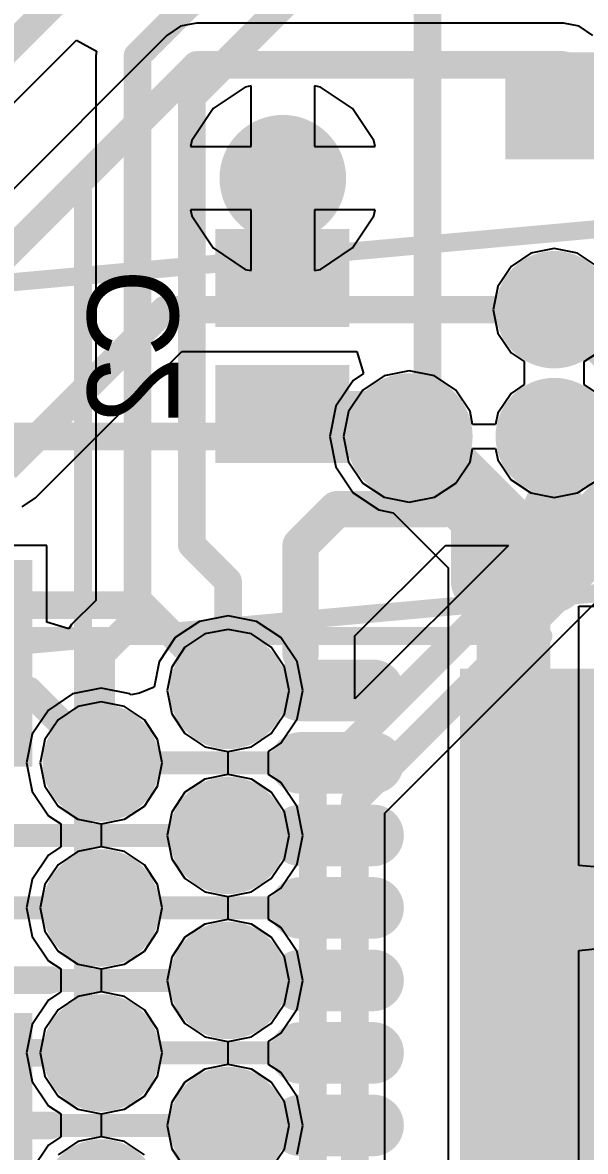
# Model space of a CAD drawing. Header units: millimetres. Extents: x 6 to 417, y 41 to 311.
# Drawn here: x 99.67 to 102.77, y 97.16 to 103.38 of the extents above; entities that cross this region are included whole.
import ezdxf

# ---------------------------------------------------------------- set-up
doc = ezdxf.new("R2010")
doc.units = ezdxf.units.MM
for name, color, linetype in [('BottomLayer', 5, 'Continuous'), ('BottomOverlay', 54, 'Continuous'), ('BottomPaste', 16, 'Continuous'), ('BottomSolder', 6, 'Continuous'), ('DrillDrawing', 1, 'Continuous'), ('KeepOutLayer', 6, 'Continuous'), ('Mechanical4', 56, 'Continuous'), ('MidLayer1', 16, 'Continuous'), ('MidLayer2', 76, 'Continuous'), ('MultiLayer', 9, 'Continuous'), ('TopLayer', 1, 'Continuous')]:
    doc.layers.add(name, color=color, linetype=linetype)

msp = doc.modelspace()

# ---------------------------------------------------------------- linework, layer by layer
at = {"layer": 'BottomLayer'}
for p, q in [((99.2306, 102.5545), (99.9627, 103.2865)), ((99.9627, 103.2865), (100.0747, 103.2266)), ((100.0747, 103.2266), (100.0694, 103.2)), ((100.0694, 103.2), (100.0694, 100.1955)), ((99.8, 100.5), (97.7, 100.5)), ((99.8, 100.0769), (99.8, 100.5)), ((100.0694, 100.1955), (99.9369, 100.0631)), ((99.9215, 100.04), (99.8, 100.0769)), ((99.9369, 100.0631), (99.9215, 100.04))]:
    msp.add_line(p, q, dxfattribs=at)
for points, const_width in [([(99, 102.65), (102.25, 105.9)], 0.1524), ([(100.3, 103.2), (102.55, 105.45)], 0.1524), ([(100.6, 102.975), (102.75, 105.125)], 0.1524), ([(101.9, 101.2), (101.9, 103.5)], 0.1524), ([(100.3, 100.1), (100.3, 103.2)], 0.1524), ([(100.6, 100.502), (100.6, 102.975)], 0.1524), ([(102.6, 102.925), (103.4, 102.925)], 0.1524), ([(101.1, 101.975), (101.102, 102.525)], 0.1524), ([(102.6, 101.8), (103, 101.4)], 0.127), ([(101.1, 101.225), (101.575, 101.225)], 0.254), ([(101.575, 101.225), (101.7, 101.1)], 0.254), ([(101.8, 101.1), (101.9, 101.2)], 0.1524), ([(101.775, 101.1), (102.2, 100.675)], 0.1524), ([(102.6, 100.6), (102.6, 101.1)], 0.127), ([(102.2, 100.3), (102.2, 100.7)], 0.2), ([(102.6, 100.3), (102.6, 100.7)], 0.2), ([(102.2, 100.5), (102.2, 100.675)], 0.127), ([(100.6, 100.502), (100.8, 100.302)], 0.1524), ([(100.8, 99.7), (100.8, 100.302)], 0.1524), ([(100.1, 99.9), (100.3, 100.1)], 0.1524), ([(100.1, 99.3), (100.1, 99.9)], 0.1524), ([(100.8, 99.7), (101.4, 99.7)], 0.127), ([(101.6, 99.7), (101.2, 99.7)], 0.2), ([(101.6, 99.3), (101.2, 99.3)], 0.2), ([(100.1, 99.3), (101.4, 99.3)], 0.127), ([(99.55, 98.9), (100.8, 98.9)], 0.127), ([(100.8, 98.9), (101.4, 98.9)], 0.127), ([(101.6, 98.9), (101.2, 98.9)], 0.2), ([(101.6, 98.5), (101.2, 98.5)], 0.2), ([(99.6, 98.5), (100.1, 98.5)], 0.127), ([(100.1, 98.5), (101.4, 98.5)], 0.127), ([(100.8, 98.1), (101.4, 98.1)], 0.127), ([(101.6, 98.1), (101.2, 98.1)], 0.2), ([(101.6, 97.7), (101.2, 97.7)], 0.2), ([(100.1, 97.7), (101.4, 97.7)], 0.127), ([(101.6, 97.3), (101.2, 97.3)], 0.2), ([(100.8, 97.3), (101.4, 97.3)], 0.127)]:
    msp.add_lwpolyline(points, dxfattribs=dict(at, const_width=const_width))
for points, const_width in [([(100.2619, 103.2, 1), (100.3381, 103.2, 1)], 0.0762), ([(100.2619, 103.2, 1), (100.3381, 103.2, 1)], 0.0762), ([(100.5619, 102.975, 1), (100.6381, 102.975, 1)], 0.0762), ([(100.5619, 102.975, 1), (100.6381, 102.975, 1)], 0.0762), ([(102.5619, 102.925, 1), (102.6381, 102.925, 1)], 0.0762), ([(100.9623, 102.525, 1), (101.2417, 102.525, 1)], 0.2794), ([(101.0639, 102.525, 1), (101.1401, 102.525, 1)], 0.0762), ([(101.0619, 101.975, 1), (101.1381, 101.975, 1)], 0.0762), ([(102.473, 101.8, 1), (102.727, 101.8, 1)], 0.254), ([(102.5682, 101.8, 1), (102.6317, 101.8, 1)], 0.0635), ([(101.6603, 101.1, 1), (101.9397, 101.1, 1)], 0.2794), ([(101.0365, 101.225, 1), (101.1635, 101.225, 1)], 0.127), ([(101.5115, 101.225, 1), (101.6385, 101.225, 1)], 0.127), ([(101.5115, 101.225, 1), (101.6385, 101.225, 1)], 0.127), ([(102.473, 101.1, 1), (102.727, 101.1, 1)], 0.254), ([(101.8619, 101.2, 1), (101.9381, 101.2, 1)], 0.0762), ([(101.8619, 101.2, 1), (101.9381, 101.2, 1)], 0.0762), ([(101.6365, 101.1, 1), (101.7635, 101.1, 1)], 0.127), ([(101.7369, 101.1, 1), (101.8131, 101.1, 1)], 0.0762), ([(101.7619, 101.1, 1), (101.8381, 101.1, 1)], 0.0762), ([(102.5682, 101.1, 1), (102.6317, 101.1, 1)], 0.0635), ([(102.15, 100.7, 1), (102.25, 100.7, 1)], 0.1), ([(102.55, 100.7, 1), (102.65, 100.7, 1)], 0.1), ([(102.1619, 100.675, 1), (102.2381, 100.675, 1)], 0.0762), ([(102.1682, 100.675, 1), (102.2317, 100.675, 1)], 0.0635), ([(102.5682, 100.6, 1), (102.6317, 100.6, 1)], 0.0635), ([(100.5619, 100.502, 1), (100.6381, 100.502, 1)], 0.0762), ([(100.5619, 100.502, 1), (100.6381, 100.502, 1)], 0.0762), ([(102.1682, 100.5, 1), (102.2317, 100.5, 1)], 0.0635), ([(102.15, 100.3, 1), (102.25, 100.3, 1)], 0.1), ([(102.55, 100.3, 1), (102.65, 100.3, 1)], 0.1), ([(100.7619, 100.302, 1), (100.8381, 100.302, 1)], 0.0762), ([(100.7619, 100.302, 1), (100.8381, 100.302, 1)], 0.0762), ([(100.2619, 100.1, 1), (100.3381, 100.1, 1)], 0.0762), ([(100.2619, 100.1, 1), (100.3381, 100.1, 1)], 0.0762), ([(100.0619, 99.9, 1), (100.1381, 99.9, 1)], 0.0762), ([(100.0619, 99.9, 1), (100.1381, 99.9, 1)], 0.0762), ([(100.673, 99.7, 1), (100.927, 99.7, 1)], 0.254), ([(100.7619, 99.7, 1), (100.8381, 99.7, 1)], 0.0762), ([(100.7682, 99.7, 1), (100.8317, 99.7, 1)], 0.0635), ([(101.15, 99.7, 1), (101.25, 99.7, 1)], 0.1), ([(101.3682, 99.7, 1), (101.4317, 99.7, 1)], 0.0635), ([(101.55, 99.7, 1), (101.65, 99.7, 1)], 0.1), ([(99.973, 99.3, 1), (100.227, 99.3, 1)], 0.254), ([(101.15, 99.3, 1), (101.25, 99.3, 1)], 0.1), ([(101.55, 99.3, 1), (101.65, 99.3, 1)], 0.1), ([(100.0619, 99.3, 1), (100.1381, 99.3, 1)], 0.0762), ([(100.0683, 99.3, 1), (100.1318, 99.3, 1)], 0.0635), ([(101.3682, 99.3, 1), (101.4317, 99.3, 1)], 0.0635), ([(100.673, 98.9, 1), (100.927, 98.9, 1)], 0.254), ([(100.7682, 98.9, 1), (100.8317, 98.9, 1)], 0.0635), ([(100.7682, 98.9, 1), (100.8317, 98.9, 1)], 0.0635), ([(101.15, 98.9, 1), (101.25, 98.9, 1)], 0.1), ([(101.3682, 98.9, 1), (101.4317, 98.9, 1)], 0.0635), ([(101.55, 98.9, 1), (101.65, 98.9, 1)], 0.1), ([(99.973, 98.5, 1), (100.227, 98.5, 1)], 0.254), ([(101.15, 98.5, 1), (101.25, 98.5, 1)], 0.1), ([(101.55, 98.5, 1), (101.65, 98.5, 1)], 0.1), ([(100.0683, 98.5, 1), (100.1318, 98.5, 1)], 0.0635), ([(100.0683, 98.5, 1), (100.1318, 98.5, 1)], 0.0635), ([(101.3682, 98.5, 1), (101.4317, 98.5, 1)], 0.0635), ([(100.673, 98.1, 1), (100.927, 98.1, 1)], 0.254), ([(100.7682, 98.1, 1), (100.8317, 98.1, 1)], 0.0635), ([(101.15, 98.1, 1), (101.25, 98.1, 1)], 0.1), ([(101.3682, 98.1, 1), (101.4317, 98.1, 1)], 0.0635), ([(101.55, 98.1, 1), (101.65, 98.1, 1)], 0.1), ([(99.973, 97.7, 1), (100.227, 97.7, 1)], 0.254), ([(101.15, 97.7, 1), (101.25, 97.7, 1)], 0.1), ([(101.55, 97.7, 1), (101.65, 97.7, 1)], 0.1), ([(100.0683, 97.7, 1), (100.1318, 97.7, 1)], 0.0635), ([(101.3682, 97.7, 1), (101.4317, 97.7, 1)], 0.0635), ([(100.673, 97.3, 1), (100.927, 97.3, 1)], 0.254), ([(101.15, 97.3, 1), (101.25, 97.3, 1)], 0.1), ([(101.55, 97.3, 1), (101.65, 97.3, 1)], 0.1), ([(100.7682, 97.3, 1), (100.8317, 97.3, 1)], 0.0635), ([(101.3682, 97.3, 1), (101.4317, 97.3, 1)], 0.0635)]:
    msp.add_lwpolyline(points, format="xyb", close=True, dxfattribs=dict(at, const_width=const_width))
for points in [[(102.8, 102.7), (102.8, 103.15), (102.4, 102.7), (102.4, 103.15)], [(100.8, 102.175), (100.8, 101.775), (101.4, 102.175), (101.4, 101.775)], [(100.8, 101.425), (100.8, 101.025), (101.4, 101.425), (101.4, 101.025)], [(102.15, 99.75), (102.15, 95.25), (106.65, 99.75), (106.65, 95.25)]]:
    msp.add_solid(points, dxfattribs=at)
at = {"layer": 'BottomOverlay', "const_width": 0.2}
for points in [[(101.2, 100.5), (101.4, 100.7)], [(101.4, 100.7), (102, 100.7)], [(101.2, 99.9), (101.2, 100.5)]]:
    msp.add_lwpolyline(points, dxfattribs=at)
at = {"layer": 'BottomOverlay', "const_width": 0.1}
for points in [[(101.35, 100.7, 1), (101.45, 100.7, 1)], [(101.35, 100.7, 1), (101.45, 100.7, 1)], [(101.95, 100.7, 1), (102.05, 100.7, 1)], [(101.15, 100.5, 1), (101.25, 100.5, 1)], [(101.15, 100.5, 1), (101.25, 100.5, 1)], [(101.15, 99.9, 1), (101.25, 99.9, 1)]]:
    msp.add_lwpolyline(points, format="xyb", close=True, dxfattribs=at)
at = {"layer": 'BottomPaste', "const_width": 0.1}
for points in [[(102.2, 100.3), (102.2, 100.7)], [(102.6, 100.3), (102.6, 100.7)], [(101.6, 99.7), (101.2, 99.7)], [(101.6, 99.3), (101.2, 99.3)], [(101.6, 98.9), (101.2, 98.9)], [(101.6, 98.5), (101.2, 98.5)], [(101.6, 98.1), (101.2, 98.1)], [(101.6, 97.7), (101.2, 97.7)], [(101.6, 97.3), (101.2, 97.3)]]:
    msp.add_lwpolyline(points, dxfattribs=at)
at = {"layer": 'BottomPaste', "const_width": 0.05}
for points in [[(102.175, 100.7, 1), (102.225, 100.7, 1)], [(102.575, 100.7, 1), (102.625, 100.7, 1)], [(102.175, 100.3, 1), (102.225, 100.3, 1)], [(102.575, 100.3, 1), (102.625, 100.3, 1)], [(101.175, 99.7, 1), (101.225, 99.7, 1)], [(101.575, 99.7, 1), (101.625, 99.7, 1)], [(101.175, 99.3, 1), (101.225, 99.3, 1)], [(101.575, 99.3, 1), (101.625, 99.3, 1)], [(101.175, 98.9, 1), (101.225, 98.9, 1)], [(101.575, 98.9, 1), (101.625, 98.9, 1)], [(101.175, 98.5, 1), (101.225, 98.5, 1)], [(101.575, 98.5, 1), (101.625, 98.5, 1)], [(101.175, 98.1, 1), (101.225, 98.1, 1)], [(101.575, 98.1, 1), (101.625, 98.1, 1)], [(101.175, 97.7, 1), (101.225, 97.7, 1)], [(101.575, 97.7, 1), (101.625, 97.7, 1)], [(101.175, 97.3, 1), (101.225, 97.3, 1)], [(101.575, 97.3, 1), (101.625, 97.3, 1)]]:
    msp.add_lwpolyline(points, format="xyb", close=True, dxfattribs=at)
at = {"layer": 'BottomPaste'}
for points in [[(102.75, 102.75), (102.75, 103.1), (102.45, 102.75), (102.45, 103.1)], [(100.85, 102.125), (100.85, 101.825), (101.35, 102.125), (101.35, 101.825)], [(100.85, 101.375), (100.85, 101.075), (101.35, 101.375), (101.35, 101.075)], [(102.2, 99.7), (102.2, 95.3), (106.6, 99.7), (106.6, 95.3)]]:
    msp.add_solid(points, dxfattribs=at)
at = {"layer": 'BottomSolder'}
for points, const_width in [([(100.9273, 102.525, 1), (101.2767, 102.525, 1)], 0.3494), ([(102.438, 101.8, 1), (102.762, 101.8, 1)], 0.324), ([(101.6253, 101.1, 1), (101.9747, 101.1, 1)], 0.3494), ([(102.438, 101.1, 1), (102.762, 101.1, 1)], 0.324), ([(102.115, 100.7, 1), (102.285, 100.7, 1)], 0.17), ([(102.515, 100.7, 1), (102.685, 100.7, 1)], 0.17), ([(102.115, 100.3, 1), (102.285, 100.3, 1)], 0.17), ([(102.515, 100.3, 1), (102.685, 100.3, 1)], 0.17), ([(100.638, 99.7, 1), (100.962, 99.7, 1)], 0.324), ([(101.115, 99.7, 1), (101.285, 99.7, 1)], 0.17), ([(101.515, 99.7, 1), (101.685, 99.7, 1)], 0.17), ([(99.938, 99.3, 1), (100.262, 99.3, 1)], 0.324), ([(101.115, 99.3, 1), (101.285, 99.3, 1)], 0.17), ([(101.515, 99.3, 1), (101.685, 99.3, 1)], 0.17), ([(100.638, 98.9, 1), (100.962, 98.9, 1)], 0.324), ([(101.115, 98.9, 1), (101.285, 98.9, 1)], 0.17), ([(101.515, 98.9, 1), (101.685, 98.9, 1)], 0.17), ([(99.938, 98.5, 1), (100.262, 98.5, 1)], 0.324), ([(101.115, 98.5, 1), (101.285, 98.5, 1)], 0.17), ([(101.515, 98.5, 1), (101.685, 98.5, 1)], 0.17), ([(100.638, 98.1, 1), (100.962, 98.1, 1)], 0.324), ([(101.115, 98.1, 1), (101.285, 98.1, 1)], 0.17), ([(101.515, 98.1, 1), (101.685, 98.1, 1)], 0.17), ([(99.938, 97.7, 1), (100.262, 97.7, 1)], 0.324), ([(101.115, 97.7, 1), (101.285, 97.7, 1)], 0.17), ([(101.515, 97.7, 1), (101.685, 97.7, 1)], 0.17), ([(100.638, 97.3, 1), (100.962, 97.3, 1)], 0.324), ([(101.115, 97.3, 1), (101.285, 97.3, 1)], 0.17), ([(101.515, 97.3, 1), (101.685, 97.3, 1)], 0.17), ([(99.938, 96.9, 1), (100.262, 96.9, 1)], 0.324)]:
    msp.add_lwpolyline(points, format="xyb", close=True, dxfattribs=dict(at, const_width=const_width))
at = {"layer": 'BottomSolder', "const_width": 0.34}
for points in [[(102.2, 100.3), (102.2, 100.7)], [(102.6, 100.3), (102.6, 100.7)], [(101.6, 99.7), (101.2, 99.7)], [(101.6, 99.3), (101.2, 99.3)], [(101.6, 98.9), (101.2, 98.9)], [(101.6, 98.5), (101.2, 98.5)], [(101.6, 98.1), (101.2, 98.1)], [(101.6, 97.7), (101.2, 97.7)], [(101.6, 97.3), (101.2, 97.3)]]:
    msp.add_lwpolyline(points, dxfattribs=at)
at = {"layer": 'BottomSolder'}
for points in [[(102.87, 102.63), (102.87, 103.22), (102.33, 102.63), (102.33, 103.22)], [(100.73, 102.245), (100.73, 101.705), (101.47, 102.245), (101.47, 101.705)], [(100.73, 101.495), (100.73, 100.955), (101.47, 101.495), (101.47, 100.955)], [(97.78, 100.42), (97.78, 99.28), (99.72, 100.42), (99.72, 99.28)], [(102.08, 99.82), (102.08, 95.18), (106.72, 99.82), (106.72, 95.18)], [(97.78, 97.92), (97.78, 96.78), (99.72, 97.92), (99.72, 96.78)]]:
    msp.add_solid(points, dxfattribs=at)
at = {"layer": 'DrillDrawing', "const_width": 0.1}
for points in [[(119.9857, 99, -39.996351), (119.9857, 101)], [(119.9819, 99, -39.98872), (119.9819, 101)]]:
    msp.add_lwpolyline(points, format="xyb", dxfattribs=at)
at = {"layer": 'DrillDrawing', "const_width": 0.1524}
for points in [[(101.0258, 102.525, 1), (101.1782, 102.525, 1)], [(102.5238, 101.8, 1), (102.6762, 101.8, 1)], [(101.7238, 101.1, 1), (101.8762, 101.1, 1)], [(102.5238, 101.1, 1), (102.6762, 101.1, 1)], [(100.7238, 99.7, 1), (100.8762, 99.7, 1)], [(100.0238, 99.3, 1), (100.1762, 99.3, 1)], [(100.7238, 98.9, 1), (100.8762, 98.9, 1)], [(100.0238, 98.5, 1), (100.1762, 98.5, 1)], [(100.7238, 98.1, 1), (100.8762, 98.1, 1)], [(100.0238, 97.7, 1), (100.1762, 97.7, 1)], [(100.7238, 97.3, 1), (100.8762, 97.3, 1)]]:
    msp.add_lwpolyline(points, format="xyb", close=True, dxfattribs=at)
at = {"layer": 'KeepOutLayer', "const_width": 0.1}
msp.add_lwpolyline([(119.9857, 99, -39.996351), (119.9857, 101)], format="xyb", dxfattribs=at)
at = {"layer": 'Mechanical4', "const_width": 0.1}
for points in [[(100, 100), (100, 102.54)], [(94.4736, 101.4852), (105.1765, 102.4566)], [(94.6544, 99.4934), (105.3573, 100.4648)], [(97.46, 100), (100, 100)], [(100, 97.46), (100, 100)], [(100, 100), (102.54, 100)]]:
    msp.add_lwpolyline(points, dxfattribs=at)
at = {"layer": 'Mechanical4', "const_width": 0.05}
for points in [[(99.975, 102.54, 1), (100.025, 102.54, 1)], [(99.975, 100, 1), (100.025, 100, 1)], [(99.975, 100, 1), (100.025, 100, 1)], [(99.975, 100, 1), (100.025, 100, 1)], [(99.975, 100, 1), (100.025, 100, 1)], [(102.515, 100, 1), (102.565, 100, 1)], [(99.975, 97.46, 1), (100.025, 97.46, 1)]]:
    msp.add_lwpolyline(points, format="xyb", close=True, dxfattribs=at)
at = {"layer": 'MidLayer1'}
for p, q in [((100.8939, 103.0274), (100.7175, 102.9096)), ((100.927, 103.034), (100.8939, 103.0274)), ((100.927, 102.7), (100.927, 103.034)), ((101.3101, 103.0274), (101.277, 103.034)), ((101.277, 103.034), (101.277, 102.7)), ((101.4866, 102.9096), (101.3101, 103.0274)), ((100.7175, 102.9096), (100.5996, 102.7331)), ((101.6045, 102.7331), (101.4866, 102.9096)), ((100.5996, 102.7331), (100.593, 102.7)), ((100.593, 102.7), (100.927, 102.7)), ((101.277, 102.7), (101.6111, 102.7)), ((101.6111, 102.7), (101.6045, 102.7331)), ((100.927, 102.35), (100.593, 102.35)), ((100.593, 102.35), (100.5996, 102.3169)), ((100.5996, 102.3169), (100.7175, 102.1404)), ((100.927, 102.016), (100.927, 102.35)), ((101.6111, 102.35), (101.277, 102.35)), ((101.277, 102.35), (101.277, 102.016)), ((101.4866, 102.1404), (101.6045, 102.3169)), ((101.6045, 102.3169), (101.6111, 102.35)), ((100.7175, 102.1404), (100.8939, 102.0225)), ((101.3101, 102.0225), (101.4866, 102.1404)), ((102.6, 102.1367), (102.4712, 102.111)), ((102.7288, 102.111), (102.6, 102.1367)), ((102.4712, 102.111), (102.3619, 102.0381)), ((102.8381, 102.0381), (102.7288, 102.111)), ((100.8939, 102.0225), (100.927, 102.016)), ((101.277, 102.016), (101.3101, 102.0225)), ((102.3619, 102.0381), (102.289, 101.9288)), ((102.289, 101.9288), (102.2633, 101.8)), ((102.2633, 101.8), (102.289, 101.6712)), ((102.289, 101.6712), (102.3619, 101.5619)), ((102.3619, 101.5619), (102.4344, 101.5135)), ((102.4344, 101.5135), (102.4344, 101.3865)), ((102.7656, 101.5135), (102.8381, 101.5619)), ((102.7656, 101.3865), (102.7656, 101.5135)), ((101.8, 101.4626), (101.6612, 101.435)), ((101.9387, 101.435), (101.8, 101.4626)), ((101.6612, 101.435), (101.5436, 101.3564)), ((102.0564, 101.3564), (101.9387, 101.435)), ((102.4344, 101.3865), (102.3619, 101.338)), ((102.8381, 101.338), (102.7656, 101.3865)), ((101.5436, 101.3564), (101.465, 101.2387)), ((102.135, 101.2387), (102.0564, 101.3564)), ((102.3619, 101.338), (102.289, 101.2288)), ((101.465, 101.2387), (101.4374, 101.1)), ((102.1494, 101.1659), (102.135, 101.2387)), ((102.289, 101.2288), (102.2764, 101.1659)), ((102.2764, 101.1659), (102.1494, 101.1659)), ((101.4374, 101.1), (101.465, 100.9612)), ((102.135, 100.9612), (102.1494, 101.034)), ((102.1494, 101.034), (102.2764, 101.034)), ((102.2764, 101.034), (102.289, 100.9711)), ((101.465, 100.9612), (101.5436, 100.8436)), ((102.0564, 100.8436), (102.135, 100.9612)), ((102.289, 100.9711), (102.3619, 100.8619)), ((101.5436, 100.8436), (101.6612, 100.765)), ((101.9387, 100.765), (102.0564, 100.8436)), ((102.3619, 100.8619), (102.4712, 100.7889)), ((102.7288, 100.7889), (102.8381, 100.8619)), ((101.6612, 100.765), (101.8, 100.7374)), ((101.8, 100.7374), (101.9387, 100.765)), ((102.4712, 100.7889), (102.6, 100.7633)), ((102.6, 100.7633), (102.7288, 100.7889)), ((100.6712, 100.011), (100.5619, 99.9381)), ((100.8, 100.0367), (100.6712, 100.011)), ((100.9288, 100.011), (100.8, 100.0367)), ((101.0381, 99.9381), (100.9288, 100.011)), ((100.5619, 99.9381), (100.489, 99.8288)), ((101.111, 99.8288), (101.0381, 99.9381)), ((100.489, 99.8288), (100.4633, 99.7)), ((101.1367, 99.7), (101.111, 99.8288)), ((100.4633, 99.7), (100.489, 99.5711)), ((101.111, 99.5711), (101.1367, 99.7)), ((100.1, 99.6367), (99.9712, 99.611)), ((100.2288, 99.611), (100.1, 99.6367)), ((99.9712, 99.611), (99.8619, 99.538)), ((100.3381, 99.538), (100.2288, 99.611)), ((100.489, 99.5711), (100.5619, 99.4619)), ((101.0381, 99.4619), (101.111, 99.5711)), ((99.8619, 99.538), (99.789, 99.4288)), ((100.411, 99.4288), (100.3381, 99.538)), ((100.5619, 99.4619), (100.6712, 99.3889)), ((100.9288, 99.3889), (101.0381, 99.4619)), ((99.789, 99.4288), (99.7633, 99.3)), ((100.4367, 99.3), (100.411, 99.4288)), ((100.6712, 99.3889), (100.7991, 99.3635)), ((100.8008, 99.3635), (100.9288, 99.3889)), ((100.7991, 99.3635), (100.7991, 99.2365)), ((100.8008, 99.2365), (100.8008, 99.3635)), ((99.7633, 99.3), (99.789, 99.1711)), ((100.411, 99.1711), (100.4367, 99.3)), ((100.6712, 99.211), (100.5619, 99.138)), ((100.7991, 99.2365), (100.6712, 99.211)), ((100.9288, 99.211), (100.8008, 99.2365)), ((101.0381, 99.138), (100.9288, 99.211)), ((99.789, 99.1711), (99.8619, 99.0619)), ((100.3381, 99.0619), (100.411, 99.1711)), ((100.5619, 99.138), (100.489, 99.0288)), ((101.111, 99.0288), (101.0381, 99.138)), ((99.8619, 99.0619), (99.9712, 98.9889)), ((100.2288, 98.9889), (100.3381, 99.0619)), ((100.489, 99.0288), (100.4633, 98.9)), ((101.1367, 98.9), (101.111, 99.0288)), ((99.9712, 98.9889), (100.0991, 98.9635)), ((100.0991, 98.9635), (100.0991, 98.8365)), ((100.1009, 98.9635), (100.2288, 98.9889)), ((100.1009, 98.8365), (100.1009, 98.9635)), ((100.4633, 98.9), (100.489, 98.7711)), ((101.111, 98.7711), (101.1367, 98.9)), ((100.0991, 98.8365), (99.9712, 98.811)), ((100.2288, 98.811), (100.1009, 98.8365)), ((99.9712, 98.811), (99.8619, 98.738)), ((100.3381, 98.738), (100.2288, 98.811)), ((100.489, 98.7711), (100.5619, 98.6619)), ((101.0381, 98.6619), (101.111, 98.7711)), ((99.8619, 98.738), (99.789, 98.6288)), ((100.411, 98.6288), (100.3381, 98.738)), ((100.5619, 98.6619), (100.6712, 98.5889)), ((100.9288, 98.5889), (101.0381, 98.6619)), ((99.789, 98.6288), (99.7633, 98.5)), ((100.4367, 98.5), (100.411, 98.6288)), ((100.6712, 98.5889), (100.7991, 98.5635)), ((100.8008, 98.5635), (100.9288, 98.5889)), ((100.7991, 98.5635), (100.7991, 98.4365)), ((100.8008, 98.4365), (100.8008, 98.5635)), ((99.7633, 98.5), (99.789, 98.3711)), ((100.411, 98.3711), (100.4367, 98.5)), ((100.6712, 98.411), (100.5619, 98.338)), ((100.7991, 98.4365), (100.6712, 98.411)), ((100.9288, 98.411), (100.8008, 98.4365)), ((101.0381, 98.338), (100.9288, 98.411)), ((99.789, 98.3711), (99.8619, 98.2619)), ((100.3381, 98.2619), (100.411, 98.3711)), ((100.5619, 98.338), (100.489, 98.2288)), ((101.111, 98.2288), (101.0381, 98.338)), ((99.8619, 98.2619), (99.9712, 98.1889)), ((100.2288, 98.1889), (100.3381, 98.2619)), ((100.489, 98.2288), (100.4633, 98.1)), ((101.1367, 98.1), (101.111, 98.2288)), ((99.9712, 98.1889), (100.0991, 98.1635)), ((100.0991, 98.1635), (100.0991, 98.0365)), ((100.1009, 98.1635), (100.2288, 98.1889)), ((100.1009, 98.0365), (100.1009, 98.1635)), ((100.4633, 98.1), (100.489, 97.9711)), ((101.111, 97.9711), (101.1367, 98.1)), ((100.0991, 98.0365), (99.9712, 98.011)), ((100.2288, 98.011), (100.1009, 98.0365)), ((99.9712, 98.011), (99.8619, 97.9381)), ((100.3381, 97.9381), (100.2288, 98.011)), ((100.489, 97.9711), (100.5619, 97.8619)), ((101.0381, 97.8619), (101.111, 97.9711)), ((99.8619, 97.9381), (99.789, 97.8288)), ((100.411, 97.8288), (100.3381, 97.9381)), ((99.789, 97.8288), (99.7633, 97.7)), ((100.4367, 97.7), (100.411, 97.8288)), ((100.5619, 97.8619), (100.6712, 97.7889)), ((100.9288, 97.7889), (101.0381, 97.8619)), ((100.6712, 97.7889), (100.7991, 97.7635)), ((100.8008, 97.7635), (100.9288, 97.7889)), ((100.7991, 97.7635), (100.7991, 97.6365)), ((100.8008, 97.6365), (100.8008, 97.7635)), ((99.7633, 97.7), (99.789, 97.5712)), ((100.411, 97.5712), (100.4367, 97.7)), ((100.6712, 97.611), (100.5619, 97.538)), ((100.7991, 97.6365), (100.6712, 97.611)), ((100.9288, 97.611), (100.8008, 97.6365)), ((101.0381, 97.538), (100.9288, 97.611)), ((99.789, 97.5712), (99.8619, 97.4619)), ((100.3381, 97.4619), (100.411, 97.5712)), ((100.5619, 97.538), (100.489, 97.4288)), ((101.111, 97.4288), (101.0381, 97.538)), ((99.8619, 97.4619), (99.9712, 97.389)), ((100.2288, 97.389), (100.3381, 97.4619)), ((100.489, 97.4288), (100.4633, 97.3)), ((101.1367, 97.3), (101.111, 97.4288)), ((99.9712, 97.389), (100.0992, 97.3635)), ((100.0992, 97.3635), (100.0992, 97.2365)), ((100.1008, 97.3635), (100.2288, 97.389)), ((100.1008, 97.2365), (100.1008, 97.3635)), ((100.4633, 97.3), (100.489, 97.1711)), ((101.111, 97.1711), (101.1367, 97.3)), ((99.9712, 97.211), (99.8619, 97.138)), ((100.0992, 97.2365), (99.9712, 97.211)), ((100.2288, 97.211), (100.1008, 97.2365)), ((100.3381, 97.138), (100.2288, 97.211)), ((100.489, 97.1711), (100.5619, 97.0619)), ((101.0381, 97.0619), (101.111, 97.1711))]:
    msp.add_line(p, q, dxfattribs=at)
for points, const_width in [([(100.9623, 102.525, 1), (101.2417, 102.525, 1)], 0.2794), ([(102.473, 101.8, 1), (102.727, 101.8, 1)], 0.254), ([(101.6603, 101.1, 1), (101.9397, 101.1, 1)], 0.2794), ([(102.473, 101.1, 1), (102.727, 101.1, 1)], 0.254), ([(100.673, 99.7, 1), (100.927, 99.7, 1)], 0.254), ([(99.973, 99.3, 1), (100.227, 99.3, 1)], 0.254), ([(100.673, 98.9, 1), (100.927, 98.9, 1)], 0.254), ([(99.973, 98.5, 1), (100.227, 98.5, 1)], 0.254), ([(100.673, 98.1, 1), (100.927, 98.1, 1)], 0.254), ([(99.973, 97.7, 1), (100.227, 97.7, 1)], 0.254), ([(100.673, 97.3, 1), (100.927, 97.3, 1)], 0.254)]:
    msp.add_lwpolyline(points, format="xyb", close=True, dxfattribs=dict(at, const_width=const_width))
at = {"layer": 'MidLayer2'}
for p, q in [((102.3468, 100.5), (101.5, 99.6532)), ((101.5, 100), (102, 100.5)), ((101.665, 99.0229), (103.1421, 100.5)), ((102, 100.5), (102.3468, 100.5)), ((101.5, 99.6532), (101.5, 100)), ((101.665, 96.216), (101.665, 99.0229))]:
    msp.add_line(p, q, dxfattribs=at)
for points, const_width in [([(100.9623, 102.525, 1), (101.2417, 102.525, 1)], 0.2794), ([(102.473, 101.8, 1), (102.727, 101.8, 1)], 0.254), ([(101.6603, 101.1, 1), (101.9397, 101.1, 1)], 0.2794), ([(102.473, 101.1, 1), (102.727, 101.1, 1)], 0.254), ([(101.7619, 101.1, 1), (101.8381, 101.1, 1)], 0.0762), ([(100.2919, 100.17, 1), (100.3681, 100.17, 1)], 0.0762), ([(100.2919, 100.17, 1), (100.3681, 100.17, 1)], 0.0762), ([(100.673, 99.7, 1), (100.927, 99.7, 1)], 0.254), ([(99.6619, 99.7, 1), (99.7381, 99.7, 1)], 0.0762), ([(99.6619, 99.7, 1), (99.7381, 99.7, 1)], 0.0762), ([(100.7619, 99.7, 1), (100.8381, 99.7, 1)], 0.0762), ([(99.973, 99.3, 1), (100.227, 99.3, 1)], 0.254), ([(100.0619, 99.3, 1), (100.1381, 99.3, 1)], 0.0762), ([(101.2295, 99.1875, 1), (101.3057, 99.1875, 1)], 0.0762), ([(101.2295, 99.1875, 1), (101.3057, 99.1875, 1)], 0.0762), ([(100.673, 98.9, 1), (100.927, 98.9, 1)], 0.254), ([(101.4619, 99.0912, 1), (101.5381, 99.0912, 1)], 0.0762), ([(101.4619, 99.0912, 1), (101.5381, 99.0912, 1)], 0.0762), ([(99.973, 98.5, 1), (100.227, 98.5, 1)], 0.254), ([(100.673, 98.1, 1), (100.927, 98.1, 1)], 0.254), ([(99.7795, 98.102, 1), (99.8557, 98.102, 1)], 0.0762), ([(99.7858, 98.102, 1), (99.8493, 98.102, 1)], 0.0635), ([(99.7879, 98.1, 1), (99.8514, 98.1, 1)], 0.0635), ([(99.7879, 98.1, 1), (99.8514, 98.1, 1)], 0.0635), ([(100.7682, 98.1, 1), (100.8317, 98.1, 1)], 0.0635), ([(99.973, 97.7, 1), (100.227, 97.7, 1)], 0.254), ([(100.0619, 97.7, 1), (100.1381, 97.7, 1)], 0.0762), ([(100.673, 97.3, 1), (100.927, 97.3, 1)], 0.254), ([(99.7815, 97.3, 1), (99.8577, 97.3, 1)], 0.0762), ([(99.7879, 97.3, 1), (99.8514, 97.3, 1)], 0.0635), ([(100.7682, 97.3, 1), (100.8317, 97.3, 1)], 0.0635)]:
    msp.add_lwpolyline(points, format="xyb", close=True, dxfattribs=dict(at, const_width=const_width))
for points, const_width in [([(98.775, 101.1), (101.8, 101.1)], 0.1524), ([(101.2676, 99.1875), (103.1801, 101.1)], 0.1524), ([(101.5, 99.0912), (103.0986, 100.6898)], 0.1524), ([(98.955, 100.17), (100.33, 100.17)], 0.1524), ([(100.33, 100.17), (100.8, 99.7)], 0.1524), ([(98.802, 99.7), (99.7, 99.7)], 0.1524), ([(99.7, 99.7), (100.1, 99.3)], 0.1524), ([(101.2676, 96.3676), (101.2676, 99.1875)], 0.1524), ([(101.5, 96.216), (101.5, 99.0912)], 0.1524), ([(99.1855, 98.102), (99.8176, 98.102)], 0.1524), ([(99.8176, 98.102), (99.8196, 98.1)], 0.127), ([(99.8196, 98.1), (100.8, 98.1)], 0.127), ([(98.5, 97.7), (100.1, 97.7)], 0.1524), ([(98.375, 97.3), (99.8196, 97.3)], 0.1524), ([(99.8196, 97.3), (100.8, 97.3)], 0.127)]:
    msp.add_lwpolyline(points, dxfattribs=dict(at, const_width=const_width))
at = {"layer": 'MultiLayer'}
for points, const_width in [([(100.9623, 102.525, 1), (101.2417, 102.525, 1)], 0.2794), ([(102.473, 101.8, 1), (102.727, 101.8, 1)], 0.254), ([(101.6603, 101.1, 1), (101.9397, 101.1, 1)], 0.2794), ([(102.473, 101.1, 1), (102.727, 101.1, 1)], 0.254), ([(100.673, 99.7, 1), (100.927, 99.7, 1)], 0.254), ([(99.973, 99.3, 1), (100.227, 99.3, 1)], 0.254), ([(100.673, 98.9, 1), (100.927, 98.9, 1)], 0.254), ([(99.973, 98.5, 1), (100.227, 98.5, 1)], 0.254), ([(100.673, 98.1, 1), (100.927, 98.1, 1)], 0.254), ([(99.973, 97.7, 1), (100.227, 97.7, 1)], 0.254), ([(100.673, 97.3, 1), (100.927, 97.3, 1)], 0.254)]:
    msp.add_lwpolyline(points, format="xyb", close=True, dxfattribs=dict(at, const_width=const_width))
at = {"layer": 'TopLayer'}
for p, q in [((100.625, 103.3806), (100.5367, 103.3631)), ((102.65, 103.3806), (100.625, 103.3806)), ((102.7382, 103.3631), (102.65, 103.3806)), ((100.4619, 103.3131), (98.9965, 101.8476)), ((100.5367, 103.3631), (100.4619, 103.3131)), ((102.8131, 103.3131), (102.7382, 103.3631)), ((99.7381, 100.7619), (100.5455, 101.5694)), ((100.5455, 101.5694), (101.5108, 101.5694)), ((101.5108, 101.5694), (101.5477, 101.4478)), ((101.5477, 101.4478), (101.4904, 101.4096)), ((101.4904, 101.4096), (101.3955, 101.2675)), ((101.3955, 101.2675), (101.3622, 101.1)), ((101.3622, 101.1), (101.3955, 100.9324)), ((101.3955, 100.9324), (101.4904, 100.7904)), ((99.6633, 100.7119), (99.7381, 100.7619)), ((101.4904, 100.7904), (101.6324, 100.6955)), ((101.6324, 100.6955), (101.7108, 100.6799)), ((101.7108, 100.6799), (102.0149, 100.3758)), ((102.0149, 100.3758), (102.0149, 96.9602)), ((102.7351, 98.7347), (102.7351, 100.1649)), ((102.7351, 100.1649), (106.425, 100.1649)), ((100.6424, 100.0805), (100.5087, 99.9913)), ((100.8, 100.1119), (100.6424, 100.0805)), ((100.9576, 100.0805), (100.8, 100.1119)), ((101.0913, 99.9913), (100.9576, 100.0805)), ((100.5087, 99.9913), (100.4194, 99.8576)), ((101.1805, 99.8576), (101.0913, 99.9913)), ((100.4194, 99.8576), (100.3917, 99.718)), ((101.2119, 99.7), (101.1805, 99.8576)), ((100.1, 99.7119), (99.9424, 99.6805)), ((100.2576, 99.6805), (100.1, 99.7119)), ((100.3917, 99.718), (100.3114, 99.6847)), ((101.1805, 99.5424), (101.2119, 99.7)), ((99.9424, 99.6805), (99.8087, 99.5913)), ((100.2651, 99.6755), (100.2576, 99.6805)), ((100.3114, 99.6847), (100.2651, 99.6755)), ((99.8087, 99.5913), (99.7194, 99.4576)), ((101.0913, 99.4087), (101.1805, 99.5424)), ((99.7194, 99.4576), (99.6881, 99.3)), ((101.0236, 99.3635), (101.0913, 99.4087)), ((101.0236, 99.2365), (101.0236, 99.3635)), ((99.6881, 99.3), (99.7194, 99.1424)), ((101.0913, 99.1913), (101.0236, 99.2365)), ((99.7194, 99.1424), (99.8087, 99.0087)), ((101.1805, 99.0576), (101.0913, 99.1913)), ((101.2119, 98.9), (101.1805, 99.0576)), ((99.8087, 99.0087), (99.8764, 98.9635)), ((99.8764, 98.9635), (99.8764, 98.8365)), ((101.1805, 98.7424), (101.2119, 98.9)), ((99.8764, 98.8365), (99.8087, 98.7913)), ((99.8087, 98.7913), (99.7194, 98.6576)), ((101.0913, 98.6087), (101.1805, 98.7424)), ((102.8615, 98.7222), (102.7351, 98.7347)), ((99.7194, 98.6576), (99.6881, 98.5)), ((101.0236, 98.5635), (101.0913, 98.6087)), ((101.0236, 98.4365), (101.0236, 98.5635)), ((99.6881, 98.5), (99.7194, 98.3424)), ((101.0913, 98.3913), (101.0236, 98.4365)), ((101.1805, 98.2576), (101.0913, 98.3913)), ((99.7194, 98.3424), (99.8087, 98.2087)), ((102.7351, 98.2653), (102.8615, 98.2778)), ((102.7351, 96.811), (102.7351, 98.2653)), ((99.8087, 98.2087), (99.8764, 98.1635)), ((101.2119, 98.1), (101.1805, 98.2576)), ((99.8764, 98.1635), (99.8764, 98.0365)), ((101.1805, 97.9424), (101.2119, 98.1)), ((99.8764, 98.0365), (99.8087, 97.9913)), ((99.8087, 97.9913), (99.7194, 97.8576)), ((101.0913, 97.8087), (101.1805, 97.9424)), ((99.7194, 97.8576), (99.6881, 97.7)), ((101.0236, 97.7635), (101.0913, 97.8087)), ((101.0236, 97.6365), (101.0236, 97.7635)), ((99.6881, 97.7), (99.7194, 97.5424)), ((101.0913, 97.5913), (101.0236, 97.6365)), ((101.1805, 97.4576), (101.0913, 97.5913)), ((99.7194, 97.5424), (99.8087, 97.4087)), ((101.2119, 97.3), (101.1805, 97.4576)), ((99.8087, 97.4087), (99.8764, 97.3635)), ((99.8764, 97.3635), (99.8764, 97.2365)), ((101.1805, 97.1424), (101.2119, 97.3)), ((99.8764, 97.2365), (99.8087, 97.1913)), ((99.8087, 97.1913), (99.7194, 97.0576))]:
    msp.add_line(p, q, dxfattribs=at)
for points, const_width in [([(99.092, 101.617), (100.625, 103.15)], 0.1524), ([(100.625, 103.15), (102.65, 103.15)], 0.1524), ([(102.65, 103.15), (103.4125, 102.3875)], 0.1524), ([(99.575, 100.925), (100.45, 101.8)], 0.1524), ([(100.45, 101.8), (102.6, 101.8)], 0.1524), ([(101.8, 101.1), (102.375, 100.525)], 0.4064), ([(102.375, 100.525), (106.425, 100.525)], 0.4064), ([(102.375, 96.811), (102.375, 100.525)], 0.4064)]:
    msp.add_lwpolyline(points, dxfattribs=dict(at, const_width=const_width))
for points, const_width in [([(100.5869, 103.15, 1), (100.6631, 103.15, 1)], 0.0762), ([(100.5869, 103.15, 1), (100.6631, 103.15, 1)], 0.0762), ([(102.6119, 103.15, 1), (102.6881, 103.15, 1)], 0.0762), ([(102.6119, 103.15, 1), (102.6881, 103.15, 1)], 0.0762), ([(100.9623, 102.525, 1), (101.2417, 102.525, 1)], 0.2794), ([(102.473, 101.8, 1), (102.727, 101.8, 1)], 0.254), ([(100.4119, 101.8, 1), (100.4881, 101.8, 1)], 0.0762), ([(100.4119, 101.8, 1), (100.4881, 101.8, 1)], 0.0762), ([(102.5619, 101.8, 1), (102.6381, 101.8, 1)], 0.0762), ([(101.6603, 101.1, 1), (101.9397, 101.1, 1)], 0.2794), ([(102.473, 101.1, 1), (102.727, 101.1, 1)], 0.254), ([(101.6984, 101.1, 1), (101.9016, 101.1, 1)], 0.2032), ([(102.2734, 100.525, 1), (102.4766, 100.525, 1)], 0.2032), ([(102.2734, 100.525, 1), (102.4766, 100.525, 1)], 0.2032), ([(102.2734, 100.525, 1), (102.4766, 100.525, 1)], 0.2032), ([(100.673, 99.7, 1), (100.927, 99.7, 1)], 0.254), ([(99.973, 99.3, 1), (100.227, 99.3, 1)], 0.254), ([(100.673, 98.9, 1), (100.927, 98.9, 1)], 0.254), ([(99.973, 98.5, 1), (100.227, 98.5, 1)], 0.254), ([(100.673, 98.1, 1), (100.927, 98.1, 1)], 0.254), ([(99.973, 97.7, 1), (100.227, 97.7, 1)], 0.254), ([(100.673, 97.3, 1), (100.927, 97.3, 1)], 0.254)]:
    msp.add_lwpolyline(points, format="xyb", close=True, dxfattribs=dict(at, const_width=const_width))

# ---------------------------------------------------------------- texts
at = {"layer": 'BottomOverlay', "text_generation_flag": 2}
msp.add_text('C2', height=0.5, rotation=90, dxfattribs=at).set_placement((100.525, 102.025))

doc.saveas('drawing.dxf')
